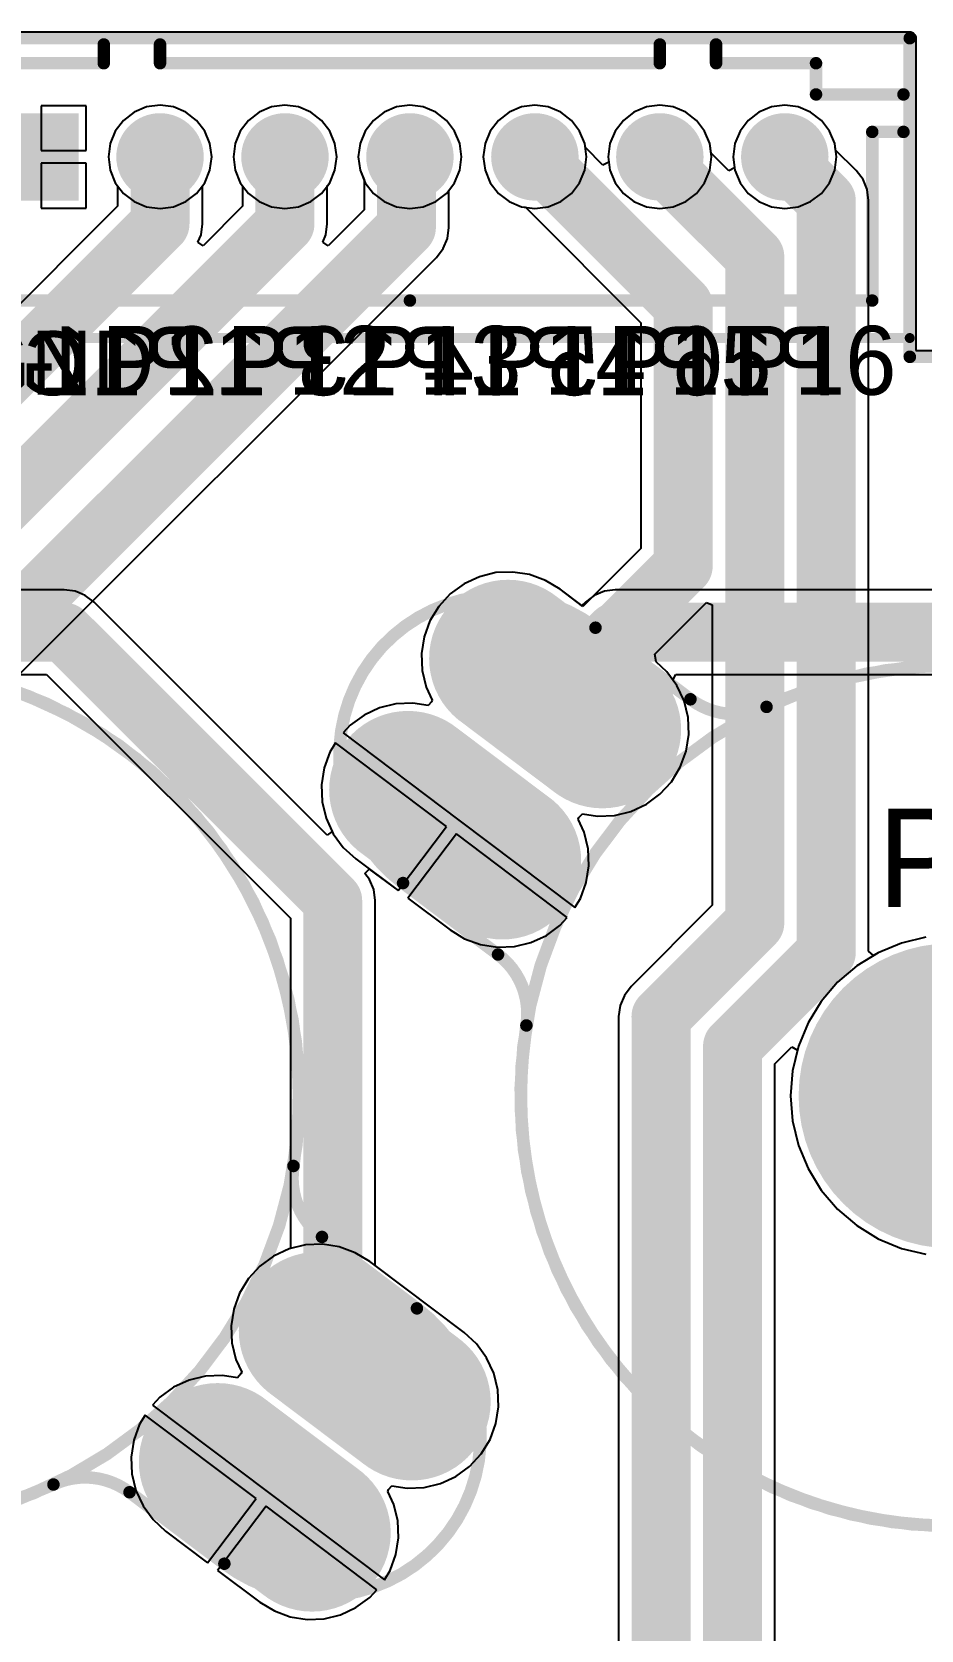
# Model space of a CAD drawing. Header units: millimetres. Extents: x -0.01 to 6.54, y 0.01 to 3.19.
# Drawn here: x 0.719 to 1.431, y 1.911 to 3.19 of the extents above; entities that cross this region are included whole.
import ezdxf

# ---------------------------------------------------------------- set-up
doc = ezdxf.new("R2010")
doc.units = ezdxf.units.MM
doc.header["$MEASUREMENT"] = 0
for name, color, linetype in [('BottomLayer', 5, 'Continuous'), ('BottomOverlay', 54, 'Continuous'), ('BottomSolder', 6, 'Continuous'), ('Mechanical1', 6, 'Continuous'), ('MultiLayer', 9, 'Continuous'), ('PadHoleLayer', 156, 'Continuous'), ('TopLayer', 1, 'Continuous'), ('TopOverlay', 2, 'Continuous'), ('TopSolder', 216, 'Continuous'), ('ViaHoleLayer', 16, 'Continuous')]:
    doc.layers.add(name, color=color, linetype=linetype)

# ---------------------------------------------------------------- blocks, each defined once
blk = doc.blocks.new('HDR_7X1_2_54_1')
at = {"layer": 'BottomLayer', "const_width": 0.031}
for points in [[(-0.2155, 0, 1), (-0.1845, 0, 1)], [(-0.1155, 0, 1), (-0.0845, 0, 1)], [(-0.0155, 0, 1), (0.0155, 0, 1)], [(0.0845, 0, 1), (0.1155, 0, 1)], [(0.1845, 0, 1), (0.2155, 0, 1)], [(0.2845, 0, 1), (0.3155, 0, 1)]]:
    blk.add_lwpolyline(points, format="xyb", close=True, dxfattribs=at)
at = {"layer": 'BottomLayer'}
blk.add_solid([(-0.331, -0.031), (-0.269, -0.031), (-0.331, 0.031), (-0.269, 0.031)], dxfattribs=at)
at = {"layer": 'BottomSolder', "const_width": 0.035}
for points in [[(-0.2175, 0, 1), (-0.1825, 0, 1)], [(-0.1175, 0, 1), (-0.0825, 0, 1)], [(-0.0175, 0, 1), (0.0175, 0, 1)], [(0.0825, 0, 1), (0.1175, 0, 1)], [(0.1825, 0, 1), (0.2175, 0, 1)], [(0.2825, 0, 1), (0.3175, 0, 1)]]:
    blk.add_lwpolyline(points, format="xyb", close=True, dxfattribs=at)
at = {"layer": 'BottomSolder'}
blk.add_solid([(-0.335, -0.035), (-0.265, -0.035), (-0.335, 0.035), (-0.265, 0.035)], dxfattribs=at)
at = {"layer": 'MultiLayer', "const_width": 0.031}
for points in [[(-0.2155, 0, 1), (-0.1845, 0, 1)], [(-0.1155, 0, 1), (-0.0845, 0, 1)], [(-0.0155, 0, 1), (0.0155, 0, 1)], [(0.0845, 0, 1), (0.1155, 0, 1)], [(0.1845, 0, 1), (0.2155, 0, 1)], [(0.2845, 0, 1), (0.3155, 0, 1)]]:
    blk.add_lwpolyline(points, format="xyb", close=True, dxfattribs=at)
at = {"layer": 'MultiLayer'}
blk.add_solid([(-0.331, -0.031), (-0.269, -0.031), (-0.331, 0.031), (-0.269, 0.031)], dxfattribs=at)
at = {"layer": 'PadHoleLayer', "const_width": 0.0175}
for points in [[(-0.30875, 0, 1), (-0.29125, 0, 1)], [(-0.20875, 0, 1), (-0.19125, 0, 1)], [(-0.10875, 0, 1), (-0.09125, 0, 1)], [(-0.00875, 0, 1), (0.00875, 0, 1)], [(0.09125, 0, 1), (0.10875, 0, 1)], [(0.19125, 0, 1), (0.20875, 0, 1)], [(0.29125, 0, 1), (0.30875, 0, 1)]]:
    blk.add_lwpolyline(points, format="xyb", close=True, dxfattribs=at)
at = {"layer": 'TopLayer', "const_width": 0.031}
for points in [[(-0.2155, 0, 1), (-0.1845, 0, 1)], [(-0.1155, 0, 1), (-0.0845, 0, 1)], [(-0.0155, 0, 1), (0.0155, 0, 1)], [(0.0845, 0, 1), (0.1155, 0, 1)], [(0.1845, 0, 1), (0.2155, 0, 1)], [(0.2845, 0, 1), (0.3155, 0, 1)]]:
    blk.add_lwpolyline(points, format="xyb", close=True, dxfattribs=at)
at = {"layer": 'TopLayer'}
blk.add_solid([(-0.331, -0.031), (-0.269, -0.031), (-0.331, 0.031), (-0.269, 0.031)], dxfattribs=at)
at = {"layer": 'TopOverlay', "const_width": 0.008}
for points in [[(-0.4, 0.095), (0.4, 0.095)], [(-0.4, -0.145), (-0.4, 0.095)], [(0.4, -0.145), (0.4, 0.095)], [(-0.4, -0.145), (0.4, -0.145)]]:
    blk.add_lwpolyline(points, dxfattribs=at)
at = {"layer": 'TopOverlay', "const_width": 0.004}
for points in [[(-0.402, 0.095, 1), (-0.398, 0.095, 1)], [(-0.402, 0.095, 1), (-0.398, 0.095, 1)], [(0.398, 0.095, 1), (0.402, 0.095, 1)], [(0.398, 0.095, 1), (0.402, 0.095, 1)], [(-0.402, -0.145, 1), (-0.398, -0.145, 1)], [(-0.402, -0.145, 1), (-0.398, -0.145, 1)], [(0.398, -0.145, 1), (0.402, -0.145, 1)], [(0.398, -0.145, 1), (0.402, -0.145, 1)]]:
    blk.add_lwpolyline(points, format="xyb", close=True, dxfattribs=at)
at = {"layer": 'TopSolder', "const_width": 0.035}
for points in [[(-0.2175, 0, 1), (-0.1825, 0, 1)], [(-0.1175, 0, 1), (-0.0825, 0, 1)], [(-0.0175, 0, 1), (0.0175, 0, 1)], [(0.0825, 0, 1), (0.1175, 0, 1)], [(0.1825, 0, 1), (0.2175, 0, 1)], [(0.2825, 0, 1), (0.3175, 0, 1)]]:
    blk.add_lwpolyline(points, format="xyb", close=True, dxfattribs=at)
at = {"layer": 'TopSolder'}
blk.add_solid([(-0.335, -0.035), (-0.265, -0.035), (-0.335, 0.035), (-0.265, 0.035)], dxfattribs=at)

msp = doc.modelspace()

# ---------------------------------------------------------------- linework, layer by layer
at = {"layer": 'BottomLayer'}
for p, q in [((0.6209, 3.1904), (1.4228, 3.1904)), ((1.4228, 3.1904), (1.4246, 3.1897)), ((1.4246, 3.1897), (1.426, 3.1882)), ((1.426, 3.1882), (1.4268, 3.1864)), ((1.4268, 3.1864), (1.4268, 2.9353)), ((0.7628, 3.1314), (0.7268, 3.1314)), ((0.7268, 3.1314), (0.7268, 3.0954)), ((0.7628, 3.0954), (0.7628, 3.1314)), ((0.8011, 3.1262), (0.7926, 3.1196)), ((0.8111, 3.1304), (0.8011, 3.1262)), ((0.8218, 3.1318), (0.8111, 3.1304)), ((0.8325, 3.1304), (0.8218, 3.1318)), ((0.8425, 3.1262), (0.8325, 3.1304)), ((0.8511, 3.1196), (0.8425, 3.1262)), ((0.9011, 3.1262), (0.8926, 3.1196)), ((0.9111, 3.1304), (0.9011, 3.1262)), ((0.9218, 3.1318), (0.9111, 3.1304)), ((0.9325, 3.1304), (0.9218, 3.1318)), ((0.9425, 3.1262), (0.9325, 3.1304)), ((0.9511, 3.1196), (0.9425, 3.1262)), ((1.0011, 3.1262), (0.9926, 3.1196)), ((1.0111, 3.1304), (1.0011, 3.1262)), ((1.0218, 3.1318), (1.0111, 3.1304)), ((1.0325, 3.1304), (1.0218, 3.1318)), ((1.0425, 3.1262), (1.0325, 3.1304)), ((1.0511, 3.1196), (1.0425, 3.1262)), ((1.1011, 3.1262), (1.0926, 3.1196)), ((1.1111, 3.1304), (1.1011, 3.1262)), ((1.1218, 3.1318), (1.1111, 3.1304)), ((1.1325, 3.1304), (1.1218, 3.1318)), ((1.1425, 3.1262), (1.1325, 3.1304)), ((1.1511, 3.1196), (1.1425, 3.1262)), ((1.2011, 3.1262), (1.1926, 3.1196)), ((1.2111, 3.1304), (1.2011, 3.1262)), ((1.2218, 3.1318), (1.2111, 3.1304)), ((1.2325, 3.1304), (1.2218, 3.1318)), ((1.2425, 3.1262), (1.2325, 3.1304)), ((1.2511, 3.1196), (1.2425, 3.1262)), ((1.3011, 3.1262), (1.2926, 3.1196)), ((1.3111, 3.1304), (1.3011, 3.1262)), ((1.3218, 3.1318), (1.3111, 3.1304)), ((1.3325, 3.1304), (1.3218, 3.1318)), ((1.3425, 3.1262), (1.3325, 3.1304)), ((1.3511, 3.1196), (1.3425, 3.1262)), ((0.786, 3.1111), (0.7819, 3.1011)), ((0.7926, 3.1196), (0.786, 3.1111)), ((0.8576, 3.1111), (0.8511, 3.1196)), ((0.8618, 3.1011), (0.8576, 3.1111)), ((0.886, 3.1111), (0.8819, 3.1011)), ((0.8926, 3.1196), (0.886, 3.1111)), ((0.9576, 3.1111), (0.9511, 3.1196)), ((0.9618, 3.1011), (0.9576, 3.1111)), ((0.986, 3.1111), (0.9819, 3.1011)), ((0.9926, 3.1196), (0.986, 3.1111)), ((1.0576, 3.1111), (1.0511, 3.1196)), ((1.0618, 3.1011), (1.0576, 3.1111)), ((1.086, 3.1111), (1.0819, 3.1011)), ((1.0926, 3.1196), (1.086, 3.1111)), ((1.1576, 3.1111), (1.1511, 3.1196)), ((1.1618, 3.1011), (1.1576, 3.1111)), ((1.186, 3.1111), (1.1819, 3.1011)), ((1.1926, 3.1196), (1.186, 3.1111)), ((1.2576, 3.1111), (1.2511, 3.1196)), ((1.2618, 3.1011), (1.2576, 3.1111)), ((1.286, 3.1111), (1.2819, 3.1011)), ((1.2926, 3.1196), (1.286, 3.1111)), ((1.3576, 3.1111), (1.3511, 3.1196)), ((1.3618, 3.1011), (1.3576, 3.1111)), ((0.7819, 3.1011), (0.7805, 3.0904)), ((0.8632, 3.0904), (0.8618, 3.1011)), ((0.8819, 3.1011), (0.8805, 3.0904)), ((0.9632, 3.0904), (0.9618, 3.1011)), ((0.9819, 3.1011), (0.9805, 3.0904)), ((1.0632, 3.0904), (1.0618, 3.1011)), ((1.0819, 3.1011), (1.0805, 3.0904)), ((1.1632, 3.0904), (1.1618, 3.1011)), ((1.1819, 3.1011), (1.1805, 3.0904)), ((1.2632, 3.0904), (1.2618, 3.1011)), ((1.2819, 3.1011), (1.2805, 3.0904)), ((1.3632, 3.0904), (1.3618, 3.1011)), ((0.7268, 3.0954), (0.7628, 3.0954)), ((0.7628, 3.0854), (0.7268, 3.0854)), ((0.7268, 3.0854), (0.7268, 3.0494)), ((0.7628, 3.0494), (0.7628, 3.0854)), ((0.7805, 3.0904), (0.7819, 3.0797)), ((0.8618, 3.0797), (0.8632, 3.0904)), ((0.8805, 3.0904), (0.8819, 3.0797)), ((0.9618, 3.0797), (0.9632, 3.0904)), ((0.9805, 3.0904), (0.9819, 3.0797)), ((1.0618, 3.0797), (1.0632, 3.0904)), ((1.0805, 3.0904), (1.0819, 3.0797)), ((1.1618, 3.0797), (1.1632, 3.0904)), ((1.1805, 3.0904), (1.1819, 3.0797)), ((1.2618, 3.0797), (1.2632, 3.0904)), ((1.2805, 3.0904), (1.2819, 3.0797)), ((1.3618, 3.0797), (1.3632, 3.0904)), ((0.7819, 3.0797), (0.786, 3.0697)), ((0.8576, 3.0697), (0.8618, 3.0797)), ((0.8819, 3.0797), (0.886, 3.0697)), ((0.9576, 3.0697), (0.9618, 3.0797)), ((0.9819, 3.0797), (0.986, 3.0697)), ((1.0576, 3.0697), (1.0618, 3.0797)), ((1.0819, 3.0797), (1.086, 3.0697)), ((1.1576, 3.0697), (1.1618, 3.0797)), ((1.1819, 3.0797), (1.186, 3.0697)), ((1.2576, 3.0697), (1.2618, 3.0797)), ((1.2819, 3.0797), (1.286, 3.0697)), ((1.3576, 3.0697), (1.3618, 3.0797)), ((0.786, 3.0697), (0.7926, 3.0612)), ((0.7926, 3.0612), (0.8011, 3.0546)), ((0.8425, 3.0546), (0.8511, 3.0612)), ((0.8511, 3.0612), (0.8576, 3.0697)), ((0.886, 3.0697), (0.8926, 3.0612)), ((0.8926, 3.0612), (0.9011, 3.0546)), ((0.9425, 3.0546), (0.9511, 3.0612)), ((0.9511, 3.0612), (0.9576, 3.0697)), ((0.986, 3.0697), (0.9926, 3.0612)), ((0.9926, 3.0612), (1.0011, 3.0546)), ((1.0425, 3.0546), (1.0511, 3.0612)), ((1.0511, 3.0612), (1.0576, 3.0697)), ((1.086, 3.0697), (1.0926, 3.0612)), ((1.0926, 3.0612), (1.1011, 3.0546)), ((1.1425, 3.0546), (1.1511, 3.0612)), ((1.1511, 3.0612), (1.1576, 3.0697)), ((1.186, 3.0697), (1.1926, 3.0612)), ((1.1926, 3.0612), (1.2011, 3.0546)), ((1.2425, 3.0546), (1.2511, 3.0612)), ((1.2511, 3.0612), (1.2576, 3.0697)), ((1.286, 3.0697), (1.2926, 3.0612)), ((1.2926, 3.0612), (1.3011, 3.0546)), ((1.3425, 3.0546), (1.3511, 3.0612)), ((1.3511, 3.0612), (1.3576, 3.0697)), ((0.7268, 3.0494), (0.7628, 3.0494)), ((0.8011, 3.0546), (0.8111, 3.0505)), ((0.8111, 3.0505), (0.8218, 3.0491)), ((0.8218, 3.0491), (0.8325, 3.0505)), ((0.8325, 3.0505), (0.8425, 3.0546)), ((0.9011, 3.0546), (0.9111, 3.0505)), ((0.9111, 3.0505), (0.9218, 3.0491)), ((0.9218, 3.0491), (0.9325, 3.0505)), ((0.9325, 3.0505), (0.9425, 3.0546)), ((1.0011, 3.0546), (1.0111, 3.0505)), ((1.0111, 3.0505), (1.0218, 3.0491)), ((1.0218, 3.0491), (1.0325, 3.0505)), ((1.0325, 3.0505), (1.0425, 3.0546)), ((1.1011, 3.0546), (1.1111, 3.0505)), ((1.1111, 3.0505), (1.1218, 3.0491)), ((1.1218, 3.0491), (1.1325, 3.0505)), ((1.1325, 3.0505), (1.1425, 3.0546)), ((1.2011, 3.0546), (1.2111, 3.0505)), ((1.2111, 3.0505), (1.2218, 3.0491)), ((1.2218, 3.0491), (1.2325, 3.0505)), ((1.2325, 3.0505), (1.2425, 3.0546)), ((1.3011, 3.0546), (1.3111, 3.0505)), ((1.3111, 3.0505), (1.3218, 3.0491)), ((1.3218, 3.0491), (1.3325, 3.0505)), ((1.3325, 3.0505), (1.3425, 3.0546)), ((1.4268, 2.9353), (2.8609, 2.9353)), ((1.0774, 2.7543), (1.0651, 2.7486)), ((1.0906, 2.7576), (1.0774, 2.7543)), ((1.1042, 2.7581), (1.0906, 2.7576)), ((1.1176, 2.756), (1.1042, 2.7581)), ((1.1304, 2.7513), (1.1176, 2.756)), ((1.142, 2.7443), (1.1304, 2.7513)), ((0.745, 2.7439), (0.32, 2.7439)), ((0.7538, 2.7428), (0.745, 2.7439)), ((0.7572, 2.7414), (0.7538, 2.7428)), ((0.762, 2.7394), (0.7572, 2.7414)), ((0.769, 2.734), (0.762, 2.7394)), ((1.0541, 2.7406), (1.0449, 2.7306)), ((1.0651, 2.7486), (1.0541, 2.7406)), ((1.1594, 2.7312), (1.142, 2.7443)), ((1.1692, 2.7394), (1.1622, 2.734)), ((1.1774, 2.7428), (1.1692, 2.7394)), ((1.1861, 2.7439), (1.1774, 2.7428)), ((1.6111, 2.7439), (1.1861, 2.7439)), ((0.9555, 2.5474), (0.769, 2.734)), ((1.0449, 2.7306), (1.0378, 2.719)), ((1.1622, 2.734), (1.1594, 2.7312)), ((1.0378, 2.719), (1.0331, 2.7062)), ((1.0331, 2.7062), (1.031, 2.6928)), ((1.031, 2.6928), (1.0316, 2.6792)), ((0.3684, 2.6761), (0.731, 2.6761)), ((0.731, 2.6761), (0.9261, 2.481)), ((1.0316, 2.6792), (1.0348, 2.666)), ((1.2323, 2.6716), (1.2345, 2.6761)), ((1.2345, 2.6761), (1.5971, 2.6761)), ((1.0348, 2.666), (1.0395, 2.6556)), ((1.2355, 2.6672), (1.2323, 2.6716)), ((1.2412, 2.6549), (1.2355, 2.6672)), ((0.9974, 2.6493), (0.9851, 2.6436)), ((1.0106, 2.6526), (0.9974, 2.6493)), ((1.0242, 2.6531), (1.0106, 2.6526)), ((1.0363, 2.6512), (1.0242, 2.6531)), ((1.039, 2.6542), (1.0363, 2.6512)), ((1.0395, 2.6556), (1.039, 2.6542)), ((1.2444, 2.6416), (1.2412, 2.6549)), ((0.9741, 2.6356), (0.9683, 2.6293)), ((0.9851, 2.6436), (0.9741, 2.6356)), ((1.245, 2.628), (1.2444, 2.6416)), ((0.9683, 2.6293), (1.061, 2.5594)), ((1.2429, 2.6146), (1.245, 2.628)), ((0.9578, 2.614), (0.9531, 2.6012)), ((0.9622, 2.6213), (0.9578, 2.614)), ((1.051, 2.5544), (0.9622, 2.6213)), ((1.2382, 2.6018), (1.2429, 2.6146)), ((0.9531, 2.6012), (0.951, 2.5878)), ((1.2312, 2.5902), (1.2382, 2.6018)), ((0.951, 2.5878), (0.9516, 2.5742)), ((1.2219, 2.5802), (1.2312, 2.5902)), ((0.9516, 2.5742), (0.9548, 2.561)), ((1.1986, 2.5665), (1.211, 2.5722)), ((1.211, 2.5722), (1.2219, 2.5802)), ((0.9548, 2.561), (0.9597, 2.5503)), ((1.061, 2.5594), (1.1538, 2.4895)), ((1.1565, 2.5602), (1.1571, 2.5616)), ((1.1612, 2.5499), (1.1565, 2.5602)), ((1.1571, 2.5616), (1.1598, 2.5646)), ((1.1598, 2.5646), (1.1718, 2.5627)), ((1.1718, 2.5627), (1.1854, 2.5633)), ((1.1854, 2.5633), (1.1986, 2.5665)), ((0.9597, 2.5503), (0.9555, 2.5474)), ((1.0123, 2.503), (1.051, 2.5544)), ((1.059, 2.5484), (1.0202, 2.497)), ((1.1477, 2.4815), (1.059, 2.5484)), ((1.1644, 2.5366), (1.1612, 2.5499)), ((1.165, 2.523), (1.1644, 2.5366)), ((0.9857, 2.5168), (0.9892, 2.5203)), ((0.9892, 2.5203), (1.0123, 2.503)), ((1.1629, 2.5096), (1.165, 2.523)), ((0.9894, 2.512), (0.9857, 2.5168)), ((0.9928, 2.5038), (0.9894, 2.512)), ((1.1582, 2.4968), (1.1629, 2.5096)), ((0.9939, 2.495), (0.9928, 2.5038)), ((0.9939, 2.203), (0.9939, 2.495)), ((1.0202, 2.497), (1.054, 2.4716)), ((1.1538, 2.4895), (1.1582, 2.4968)), ((0.9261, 2.481), (0.9261, 2.2165)), ((1.054, 2.4716), (1.0656, 2.4645)), ((1.131, 2.4672), (1.1419, 2.4752)), ((1.1419, 2.4752), (1.1477, 2.4815)), ((1.0656, 2.4645), (1.0784, 2.4598)), ((1.0784, 2.4598), (1.0918, 2.4577)), ((1.0918, 2.4577), (1.1054, 2.4583)), ((1.1054, 2.4583), (1.1186, 2.4615)), ((1.1186, 2.4615), (1.131, 2.4672)), ((1.4152, 2.4611), (1.3966, 2.4533)), ((1.4348, 2.4658), (1.4152, 2.4611)), ((1.3966, 2.4533), (1.3794, 2.4428)), ((1.3794, 2.4428), (1.364, 2.4297)), ((1.364, 2.4297), (1.3509, 2.4144)), ((1.3509, 2.4144), (1.3404, 2.3972)), ((1.3404, 2.3972), (1.3327, 2.3786)), ((1.3327, 2.3786), (1.328, 2.3589)), ((1.328, 2.3589), (1.3264, 2.3388)), ((1.3264, 2.3388), (1.328, 2.3187)), ((1.328, 2.3187), (1.3327, 2.2991)), ((1.3327, 2.2991), (1.3404, 2.2805)), ((1.3404, 2.2805), (1.3509, 2.2633)), ((1.3509, 2.2633), (1.364, 2.248)), ((1.364, 2.248), (1.3794, 2.2349)), ((1.3794, 2.2349), (1.3966, 2.2243)), ((0.9251, 2.2162), (0.9127, 2.2105)), ((0.9261, 2.2165), (0.9251, 2.2162)), ((1.3966, 2.2243), (1.4152, 2.2166)), ((1.4152, 2.2166), (1.4348, 2.2119)), ((0.9017, 2.2025), (0.8925, 2.1925)), ((0.9127, 2.2105), (0.9017, 2.2025)), ((1.0652, 2.1493), (0.9939, 2.203)), ((0.8925, 2.1925), (0.8854, 2.1809)), ((0.8854, 2.1809), (0.8808, 2.1681)), ((0.8808, 2.1681), (0.8787, 2.1546)), ((0.8787, 2.1546), (0.8792, 2.1411)), ((1.0752, 2.1401), (1.0652, 2.1493)), ((0.8792, 2.1411), (0.8824, 2.1278)), ((1.0832, 2.1291), (1.0752, 2.1401)), ((0.8824, 2.1278), (0.8872, 2.1175)), ((1.0889, 2.1167), (1.0832, 2.1291)), ((0.8451, 2.1112), (0.8327, 2.1055)), ((0.8583, 2.1144), (0.8451, 2.1112)), ((0.8719, 2.115), (0.8583, 2.1144)), ((0.8839, 2.1131), (0.8719, 2.115)), ((0.8866, 2.1161), (0.8839, 2.1131)), ((0.8872, 2.1175), (0.8866, 2.1161)), ((1.0921, 2.1035), (1.0889, 2.1167)), ((0.8327, 2.1055), (0.8217, 2.0975)), ((1.0927, 2.0899), (1.0921, 2.1035)), ((0.8217, 2.0975), (0.8159, 2.0912)), ((0.8159, 2.0912), (0.9087, 2.0213)), ((1.0906, 2.0765), (1.0927, 2.0899)), ((0.8054, 2.0759), (0.8008, 2.0631)), ((0.8099, 2.0832), (0.8054, 2.0759)), ((0.8987, 2.0163), (0.8099, 2.0832)), ((1.0859, 2.0637), (1.0906, 2.0765)), ((0.8008, 2.0631), (0.7987, 2.0496)), ((1.0788, 2.0521), (1.0859, 2.0637)), ((0.7987, 2.0496), (0.7992, 2.0361)), ((1.0696, 2.0421), (1.0788, 2.0521)), ((0.7992, 2.0361), (0.8024, 2.0228)), ((1.0586, 2.0341), (1.0696, 2.0421)), ((0.8024, 2.0228), (0.8082, 2.0105)), ((1.0041, 2.022), (1.0047, 2.0235)), ((1.0089, 2.0117), (1.0041, 2.022)), ((1.0047, 2.0235), (1.0074, 2.0265)), ((1.0074, 2.0265), (1.0195, 2.0246)), ((1.0195, 2.0246), (1.0331, 2.0251)), ((1.0331, 2.0251), (1.0463, 2.0283)), ((1.0463, 2.0283), (1.0586, 2.0341)), ((0.8082, 2.0105), (0.8162, 1.9995)), ((0.8599, 1.9649), (0.8987, 2.0163)), ((0.9067, 2.0103), (0.8679, 1.9589)), ((0.9954, 1.9434), (0.9067, 2.0103)), ((0.9087, 2.0213), (1.0014, 1.9514)), ((1.0121, 1.9985), (1.0089, 2.0117)), ((0.8162, 1.9995), (0.8262, 1.9903)), ((1.0127, 1.9849), (1.0121, 1.9985)), ((0.8262, 1.9903), (0.8599, 1.9649)), ((1.0106, 1.9715), (1.0127, 1.9849)), ((1.0059, 1.9587), (1.0106, 1.9715)), ((0.8679, 1.9589), (0.9016, 1.9334)), ((1.0014, 1.9514), (1.0059, 1.9587)), ((0.9016, 1.9334), (0.9133, 1.9264)), ((0.9786, 1.9291), (0.9896, 1.9371)), ((0.9896, 1.9371), (0.9954, 1.9434)), ((0.9133, 1.9264), (0.926, 1.9217)), ((0.926, 1.9217), (0.9395, 1.9196)), ((0.9395, 1.9196), (0.9531, 1.9201)), ((0.9531, 1.9201), (0.9663, 1.9233)), ((0.9663, 1.9233), (0.9786, 1.9291))]:
    msp.add_line(p, q, dxfattribs=at)
for points, const_width in [([(1.1003, 2.6888), (1.1757, 2.632)], 0.1181), ([(0.32, 2.71), (0.745, 2.71)], 0.0472), ([(0.745, 2.71), (0.96, 2.495)], 0.0472), ([(1.138, 2.6619), (1.1861, 2.71)], 0.0472), ([(1.1861, 2.71), (1.6111, 2.71)], 0.0472), ([(1.138, 2.6604), (1.138, 2.6619)], 0.0472), ([(1.0203, 2.5838), (1.0957, 2.527)], 0.1181), ([(0.96, 2.148), (0.96, 2.495)], 0.0472), ([(1.0234, 2.0939), (0.9479, 2.1507)], 0.1181), ([(0.96, 2.148), (0.9857, 2.1223)], 0.0472), ([(0.9434, 1.9889), (0.8679, 2.0457)], 0.1181)]:
    msp.add_lwpolyline(points, dxfattribs=dict(at, const_width=const_width))
for points, const_width in [([(1.0707, 2.6888, 1), (1.1298, 2.6888, 1)], 0.0591), ([(0.7332, 2.71, 1), (0.7568, 2.71, 1)], 0.0236), ([(0.7332, 2.71, 1), (0.7568, 2.71, 1)], 0.0236), ([(1.1743, 2.71, 1), (1.198, 2.71, 1)], 0.0236), ([(1.1743, 2.71, 1), (1.198, 2.71, 1)], 0.0236), ([(1.1462, 2.632, 1), (1.2053, 2.632, 1)], 0.0591), ([(1.1262, 2.6619, 1), (1.1498, 2.6619, 1)], 0.0236), ([(1.1262, 2.6619, 1), (1.1498, 2.6619, 1)], 0.0236), ([(1.1262, 2.6604, 1), (1.1498, 2.6604, 1)], 0.0236), ([(0.9907, 2.5838, 1), (1.0498, 2.5838, 1)], 0.0591), ([(1.0662, 2.527, 1), (1.1253, 2.527, 1)], 0.0591), ([(0.9482, 2.495, 1), (0.9718, 2.495, 1)], 0.0236), ([(0.9482, 2.495, 1), (0.9718, 2.495, 1)], 0.0236), ([(1.3959, 2.3388, 1), (1.514, 2.3388, 1)], 0.1181), ([(0.9184, 2.1507, 1), (0.9775, 2.1507, 1)], 0.0591), ([(0.9482, 2.148, 1), (0.9718, 2.148, 1)], 0.0236), ([(0.9482, 2.148, 1), (0.9718, 2.148, 1)], 0.0236), ([(0.9939, 2.0939, 1), (1.0529, 2.0939, 1)], 0.0591), ([(0.9739, 2.1223, 1), (0.9975, 2.1223, 1)], 0.0236), ([(0.8384, 2.0457, 1), (0.8975, 2.0457, 1)], 0.0591), ([(0.9139, 1.9889, 1), (0.9729, 1.9889, 1)], 0.0591)]:
    msp.add_lwpolyline(points, format="xyb", close=True, dxfattribs=dict(at, const_width=const_width))
at = {"layer": 'BottomSolder', "const_width": 0.1261}
for points in [[(1.1003, 2.6888), (1.1757, 2.632)], [(1.0203, 2.5838), (1.0957, 2.527)], [(1.0234, 2.0939), (0.9479, 2.1507)], [(0.9434, 1.9889), (0.8679, 2.0457)]]:
    msp.add_lwpolyline(points, dxfattribs=at)
at = {"layer": 'BottomSolder'}
for points, const_width in [([(1.0687, 2.6888, 1), (1.1318, 2.6888, 1)], 0.0631), ([(1.1442, 2.632, 1), (1.2073, 2.632, 1)], 0.0631), ([(0.9887, 2.5838, 1), (1.0518, 2.5838, 1)], 0.0631), ([(1.0642, 2.527, 1), (1.1273, 2.527, 1)], 0.0631), ([(1.3939, 2.3388, 1), (1.516, 2.3388, 1)], 0.1221), ([(0.9164, 2.1507, 1), (0.9795, 2.1507, 1)], 0.0631), ([(0.9919, 2.0939, 1), (1.0549, 2.0939, 1)], 0.0631), ([(0.8364, 2.0457, 1), (0.8995, 2.0457, 1)], 0.0631), ([(0.9119, 1.9889, 1), (0.9749, 1.9889, 1)], 0.0631)]:
    msp.add_lwpolyline(points, format="xyb", close=True, dxfattribs=dict(at, const_width=const_width))
at = {"layer": 'Mechanical1', "const_width": 0.01}
for points in [[(0.6219, 3.1854), (1.4218, 3.1854)], [(1.4218, 2.9304), (1.4218, 3.1854)], [(1.4219, 2.9303), (2.8659, 2.9303)]]:
    msp.add_lwpolyline(points, dxfattribs=at)
at = {"layer": 'Mechanical1', "const_width": 0.005}
for points in [[(1.4193, 3.1854, 1), (1.4243, 3.1854, 1)], [(1.4193, 3.1854, 1), (1.4243, 3.1854, 1)], [(1.4193, 2.9304, 1), (1.4243, 2.9304, 1)], [(1.4194, 2.9303, 1), (1.4244, 2.9303, 1)]]:
    msp.add_lwpolyline(points, format="xyb", close=True, dxfattribs=at)
at = {"layer": 'MultiLayer', "const_width": 0.1181}
for points in [[(1.1003, 2.6888), (1.1757, 2.632)], [(1.0203, 2.5838), (1.0957, 2.527)], [(1.0234, 2.0939), (0.9479, 2.1507)], [(0.9434, 1.9889), (0.8679, 2.0457)]]:
    msp.add_lwpolyline(points, dxfattribs=at)
at = {"layer": 'MultiLayer'}
for points, const_width in [([(1.0707, 2.6888, 1), (1.1298, 2.6888, 1)], 0.0591), ([(1.1462, 2.632, 1), (1.2053, 2.632, 1)], 0.0591), ([(0.9907, 2.5838, 1), (1.0498, 2.5838, 1)], 0.0591), ([(1.0662, 2.527, 1), (1.1253, 2.527, 1)], 0.0591), ([(1.3959, 2.3388, 1), (1.514, 2.3388, 1)], 0.1181), ([(0.9184, 2.1507, 1), (0.9775, 2.1507, 1)], 0.0591), ([(0.9939, 2.0939, 1), (1.0529, 2.0939, 1)], 0.0591), ([(0.8384, 2.0457, 1), (0.8975, 2.0457, 1)], 0.0591), ([(0.9139, 1.9889, 1), (0.9729, 1.9889, 1)], 0.0591)]:
    msp.add_lwpolyline(points, format="xyb", close=True, dxfattribs=dict(at, const_width=const_width))
at = {"layer": 'PadHoleLayer', "const_width": 0.0197}
for points in [[(1.1282, 2.6604, 1), (1.1478, 2.6604, 1)], [(1.0482, 2.5554, 1), (1.0678, 2.5554, 1)], [(0.9758, 2.1223, 1), (0.9955, 2.1223, 1)], [(0.8958, 2.0173, 1), (0.9155, 2.0173, 1)]]:
    msp.add_lwpolyline(points, format="xyb", close=True, dxfattribs=at)
at = {"layer": 'TopLayer'}
for p, q in [((0.6209, 3.1904), (1.4228, 3.1904)), ((1.4228, 3.1904), (1.4246, 3.1897)), ((1.4246, 3.1897), (1.426, 3.1882)), ((1.426, 3.1882), (1.4268, 3.1864)), ((1.4268, 3.1864), (1.4268, 2.9353)), ((0.7628, 3.1314), (0.7268, 3.1314)), ((0.7268, 3.1314), (0.7268, 3.0954)), ((0.7628, 3.0954), (0.7628, 3.1314)), ((0.8011, 3.1262), (0.7926, 3.1196)), ((0.8111, 3.1304), (0.8011, 3.1262)), ((0.8218, 3.1318), (0.8111, 3.1304)), ((0.8325, 3.1304), (0.8218, 3.1318)), ((0.8425, 3.1262), (0.8325, 3.1304)), ((0.8511, 3.1196), (0.8425, 3.1262)), ((0.9011, 3.1262), (0.8926, 3.1196)), ((0.9111, 3.1304), (0.9011, 3.1262)), ((0.9218, 3.1318), (0.9111, 3.1304)), ((0.9325, 3.1304), (0.9218, 3.1318)), ((0.9425, 3.1262), (0.9325, 3.1304)), ((0.9511, 3.1196), (0.9425, 3.1262)), ((1.0011, 3.1262), (0.9926, 3.1196)), ((1.0111, 3.1304), (1.0011, 3.1262)), ((1.0218, 3.1318), (1.0111, 3.1304)), ((1.0325, 3.1304), (1.0218, 3.1318)), ((1.0425, 3.1262), (1.0325, 3.1304)), ((1.0511, 3.1196), (1.0425, 3.1262)), ((1.1011, 3.1262), (1.0926, 3.1196)), ((1.1111, 3.1304), (1.1011, 3.1262)), ((1.1218, 3.1318), (1.1111, 3.1304)), ((1.1325, 3.1304), (1.1218, 3.1318)), ((1.1425, 3.1262), (1.1325, 3.1304)), ((1.1511, 3.1196), (1.1425, 3.1262)), ((1.2011, 3.1262), (1.1926, 3.1196)), ((1.2111, 3.1304), (1.2011, 3.1262)), ((1.2218, 3.1318), (1.2111, 3.1304)), ((1.2325, 3.1304), (1.2218, 3.1318)), ((1.2425, 3.1262), (1.2325, 3.1304)), ((1.2511, 3.1196), (1.2425, 3.1262)), ((1.3011, 3.1262), (1.2926, 3.1196)), ((1.3111, 3.1304), (1.3011, 3.1262)), ((1.3218, 3.1318), (1.3111, 3.1304)), ((1.3325, 3.1304), (1.3218, 3.1318)), ((1.3425, 3.1262), (1.3325, 3.1304)), ((1.3511, 3.1196), (1.3425, 3.1262)), ((0.786, 3.1111), (0.7819, 3.1011)), ((0.7926, 3.1196), (0.786, 3.1111)), ((0.8576, 3.1111), (0.8511, 3.1196)), ((0.8618, 3.1011), (0.8576, 3.1111)), ((0.886, 3.1111), (0.8819, 3.1011)), ((0.8926, 3.1196), (0.886, 3.1111)), ((0.9576, 3.1111), (0.9511, 3.1196)), ((0.9618, 3.1011), (0.9576, 3.1111)), ((0.986, 3.1111), (0.9819, 3.1011)), ((0.9926, 3.1196), (0.986, 3.1111)), ((1.0576, 3.1111), (1.0511, 3.1196)), ((1.0618, 3.1011), (1.0576, 3.1111)), ((1.086, 3.1111), (1.0819, 3.1011)), ((1.0926, 3.1196), (1.086, 3.1111)), ((1.1576, 3.1111), (1.1511, 3.1196)), ((1.1618, 3.1011), (1.1576, 3.1111)), ((1.186, 3.1111), (1.1819, 3.1011)), ((1.1926, 3.1196), (1.186, 3.1111)), ((1.2576, 3.1111), (1.2511, 3.1196)), ((1.2618, 3.1011), (1.2576, 3.1111)), ((1.286, 3.1111), (1.2819, 3.1011)), ((1.2926, 3.1196), (1.286, 3.1111)), ((1.3576, 3.1111), (1.3511, 3.1196)), ((1.3618, 3.1011), (1.3576, 3.1111)), ((0.7819, 3.1011), (0.7805, 3.0904)), ((0.8632, 3.0904), (0.8618, 3.1011)), ((0.8819, 3.1011), (0.8805, 3.0904)), ((0.9632, 3.0904), (0.9618, 3.1011)), ((0.9819, 3.1011), (0.9805, 3.0904)), ((1.0632, 3.0904), (1.0618, 3.1011)), ((1.0819, 3.1011), (1.0805, 3.0904)), ((1.1622, 3.098), (1.1618, 3.1011)), ((1.1763, 3.0839), (1.1622, 3.098)), ((1.1819, 3.1011), (1.1805, 3.0904)), ((1.2628, 3.0934), (1.2618, 3.1011)), ((1.2819, 3.1011), (1.2805, 3.0904)), ((1.3625, 3.0959), (1.3618, 3.1011)), ((0.7268, 3.0954), (0.7628, 3.0954)), ((0.7628, 3.0854), (0.7268, 3.0854)), ((0.7268, 3.0854), (0.7268, 3.0494)), ((0.7628, 3.0494), (0.7628, 3.0854)), ((0.7805, 3.0904), (0.7819, 3.0797)), ((0.8618, 3.0797), (0.8632, 3.0904)), ((0.8805, 3.0904), (0.8819, 3.0797)), ((0.9618, 3.0797), (0.9632, 3.0904)), ((0.9805, 3.0904), (0.9819, 3.0797)), ((1.0618, 3.0797), (1.0632, 3.0904)), ((1.0805, 3.0904), (1.0819, 3.0797)), ((1.181, 3.0862), (1.1763, 3.0839)), ((1.1805, 3.0904), (1.181, 3.0862)), ((1.2769, 3.0793), (1.2628, 3.0934)), ((1.2805, 3.0904), (1.2816, 3.0816)), ((1.379, 3.0794), (1.3625, 3.0959)), ((0.7819, 3.0797), (0.786, 3.0697)), ((0.8576, 3.0697), (0.8618, 3.0797)), ((0.8819, 3.0797), (0.886, 3.0697)), ((0.9576, 3.0697), (0.9618, 3.0797)), ((0.9819, 3.0797), (0.9851, 3.072)), ((0.9851, 3.072), (0.9851, 3.048)), ((1.0576, 3.0697), (1.0618, 3.0797)), ((1.0819, 3.0797), (1.086, 3.0697)), ((1.2816, 3.0816), (1.2769, 3.0793)), ((1.3844, 3.0724), (1.379, 3.0794)), ((1.3878, 3.0642), (1.3844, 3.0724)), ((0.786, 3.0697), (0.7879, 3.0673)), ((0.7879, 3.0673), (0.7879, 3.0509)), ((0.8557, 3.0673), (0.8576, 3.0697)), ((0.8557, 3.0368), (0.8557, 3.0673)), ((0.886, 3.0697), (0.8879, 3.0673)), ((0.8879, 3.0673), (0.8879, 3.0509)), ((0.9557, 3.0673), (0.9576, 3.0697)), ((0.9557, 3.0368), (0.9557, 3.0673)), ((1.0529, 3.0636), (1.0576, 3.0697)), ((1.0529, 3.034), (1.0529, 3.0636)), ((1.086, 3.0697), (1.0926, 3.0612)), ((1.0926, 3.0612), (1.1011, 3.0546)), ((1.3889, 3.0554), (1.3878, 3.0642)), ((0.7879, 3.0509), (0.481, 2.7439)), ((0.7268, 3.0494), (0.7628, 3.0494)), ((0.8879, 3.0509), (0.8564, 3.0193)), ((0.9851, 3.048), (0.9564, 3.0193)), ((1.1011, 3.0546), (1.1111, 3.0505)), ((1.1111, 3.0505), (1.1142, 3.0501)), ((1.1142, 3.0501), (1.2066, 2.9577)), ((1.3889, 2.4545), (1.3889, 3.0554)), ((1.3889, 3.0554), (1.3889, 3.0554)), ((0.8546, 3.028), (0.8557, 3.0368)), ((0.9546, 3.028), (0.9557, 3.0368)), ((1.0518, 3.0252), (1.0529, 3.034)), ((0.8521, 3.0222), (0.8546, 3.028)), ((0.8564, 3.0193), (0.8521, 3.0222)), ((0.9521, 3.0222), (0.9546, 3.028)), ((0.9564, 3.0193), (0.9521, 3.0222)), ((1.0484, 3.017), (1.0518, 3.0252)), ((0.4589, 2.426), (1.043, 3.01)), ((1.043, 3.01), (1.0484, 3.017)), ((1.043, 3.01), (1.043, 3.01)), ((1.2066, 2.9577), (1.2066, 2.777)), ((1.4268, 2.9353), (2.8609, 2.9353)), ((1.2066, 2.777), (1.1602, 2.7306)), ((1.0774, 2.7543), (1.0651, 2.7486)), ((1.0906, 2.7576), (1.0774, 2.7543)), ((1.1042, 2.7581), (1.0906, 2.7576)), ((1.1176, 2.756), (1.1042, 2.7581)), ((1.1304, 2.7513), (1.1176, 2.756)), ((1.142, 2.7443), (1.1304, 2.7513)), ((1.0541, 2.7406), (1.0449, 2.7306)), ((1.0651, 2.7486), (1.0541, 2.7406)), ((1.1602, 2.7306), (1.142, 2.7443)), ((1.0449, 2.7306), (1.0378, 2.719)), ((1.2178, 2.6922), (1.2592, 2.7337)), ((1.2592, 2.7337), (1.2638, 2.7318)), ((1.2638, 2.7318), (1.2638, 2.4913)), ((1.0378, 2.719), (1.0331, 2.7062)), ((1.0331, 2.7062), (1.031, 2.6928)), ((1.031, 2.6928), (1.0316, 2.6792)), ((1.2188, 2.6862), (1.2178, 2.6922)), ((1.0316, 2.6792), (1.0348, 2.666)), ((1.2275, 2.6782), (1.2188, 2.6862)), ((1.2355, 2.6672), (1.2275, 2.6782)), ((1.0348, 2.666), (1.0395, 2.6556)), ((1.2412, 2.6549), (1.2355, 2.6672)), ((0.9974, 2.6493), (0.9851, 2.6436)), ((1.0106, 2.6526), (0.9974, 2.6493)), ((1.0242, 2.6531), (1.0106, 2.6526)), ((1.0363, 2.6512), (1.0242, 2.6531)), ((1.039, 2.6542), (1.0363, 2.6512)), ((1.0395, 2.6556), (1.039, 2.6542)), ((1.2444, 2.6416), (1.2412, 2.6549)), ((0.9741, 2.6356), (0.9683, 2.6293)), ((0.9851, 2.6436), (0.9741, 2.6356)), ((1.245, 2.628), (1.2444, 2.6416)), ((0.9683, 2.6293), (1.061, 2.5594)), ((1.2429, 2.6146), (1.245, 2.628)), ((0.9578, 2.614), (0.9531, 2.6012)), ((0.9622, 2.6213), (0.9578, 2.614)), ((1.051, 2.5544), (0.9622, 2.6213)), ((1.2382, 2.6018), (1.2429, 2.6146)), ((0.9531, 2.6012), (0.951, 2.5878)), ((1.2312, 2.5902), (1.2382, 2.6018)), ((0.951, 2.5878), (0.9516, 2.5742)), ((1.2219, 2.5802), (1.2312, 2.5902)), ((0.9516, 2.5742), (0.9548, 2.561)), ((1.1986, 2.5665), (1.211, 2.5722)), ((1.211, 2.5722), (1.2219, 2.5802)), ((0.9548, 2.561), (0.9605, 2.5486)), ((1.061, 2.5594), (1.1538, 2.4895)), ((1.1565, 2.5602), (1.1571, 2.5616)), ((1.1612, 2.5499), (1.1565, 2.5602)), ((1.1571, 2.5616), (1.1598, 2.5646)), ((1.1598, 2.5646), (1.1718, 2.5627)), ((1.1718, 2.5627), (1.1854, 2.5633)), ((1.1854, 2.5633), (1.1986, 2.5665)), ((0.9605, 2.5486), (0.9685, 2.5376)), ((1.0123, 2.503), (1.051, 2.5544)), ((1.059, 2.5484), (1.0202, 2.497)), ((1.1477, 2.4815), (1.059, 2.5484)), ((1.1644, 2.5366), (1.1612, 2.5499)), ((0.9685, 2.5376), (0.9785, 2.5284)), ((1.165, 2.523), (1.1644, 2.5366)), ((0.9785, 2.5284), (1.0123, 2.503)), ((1.1629, 2.5096), (1.165, 2.523)), ((1.1582, 2.4968), (1.1629, 2.5096)), ((1.0202, 2.497), (1.054, 2.4716)), ((1.1538, 2.4895), (1.1582, 2.4968)), ((1.2638, 2.4913), (1.1988, 2.4262)), ((1.054, 2.4716), (1.0656, 2.4645)), ((1.131, 2.4672), (1.1419, 2.4752)), ((1.1419, 2.4752), (1.1477, 2.4815)), ((1.0656, 2.4645), (1.0784, 2.4598)), ((1.0784, 2.4598), (1.0918, 2.4577)), ((1.0918, 2.4577), (1.1054, 2.4583)), ((1.1054, 2.4583), (1.1186, 2.4615)), ((1.1186, 2.4615), (1.131, 2.4672)), ((1.4152, 2.4611), (1.3966, 2.4533)), ((1.4348, 2.4658), (1.4152, 2.4611)), ((1.3929, 2.4511), (1.3889, 2.4545)), ((1.3966, 2.4533), (1.3929, 2.4511)), ((1.1934, 2.4192), (1.19, 2.411)), ((1.1988, 2.4262), (1.1934, 2.4192)), ((1.19, 2.411), (1.1888, 2.4022)), ((1.1888, 2.4022), (1.1888, 1.8931)), ((1.3139, 2.3645), (1.3274, 2.378)), ((1.3274, 2.378), (1.3319, 2.3754)), ((1.3319, 2.3754), (1.328, 2.3589)), ((1.3139, 1.0585), (1.3139, 2.3645)), ((1.328, 2.3589), (1.3264, 2.3388)), ((1.3264, 2.3388), (1.328, 2.3187)), ((1.328, 2.3187), (1.3327, 2.2991)), ((1.3327, 2.2991), (1.3404, 2.2805)), ((1.3404, 2.2805), (1.3509, 2.2633)), ((1.3509, 2.2633), (1.364, 2.248)), ((1.364, 2.248), (1.3794, 2.2349)), ((1.3794, 2.2349), (1.3966, 2.2243)), ((0.9251, 2.2162), (0.9127, 2.2105)), ((0.9383, 2.2194), (0.9251, 2.2162)), ((0.9519, 2.22), (0.9383, 2.2194)), ((0.9653, 2.2179), (0.9519, 2.22)), ((0.9781, 2.2132), (0.9653, 2.2179)), ((1.3966, 2.2243), (1.4152, 2.2166)), ((1.4152, 2.2166), (1.4348, 2.2119)), ((0.9017, 2.2025), (0.8925, 2.1925)), ((0.9127, 2.2105), (0.9017, 2.2025)), ((0.9897, 2.2061), (0.9781, 2.2132)), ((1.0652, 2.1493), (0.9897, 2.2061)), ((0.8925, 2.1925), (0.8854, 2.1809)), ((0.8854, 2.1809), (0.8808, 2.1681)), ((0.8808, 2.1681), (0.8787, 2.1546)), ((0.8787, 2.1546), (0.8792, 2.1411)), ((1.0752, 2.1401), (1.0652, 2.1493)), ((0.8792, 2.1411), (0.8824, 2.1278)), ((1.0832, 2.1291), (1.0752, 2.1401)), ((0.8824, 2.1278), (0.8872, 2.1175)), ((1.0889, 2.1167), (1.0832, 2.1291)), ((0.8451, 2.1112), (0.8327, 2.1055)), ((0.8583, 2.1144), (0.8451, 2.1112)), ((0.8719, 2.115), (0.8583, 2.1144)), ((0.8839, 2.1131), (0.8719, 2.115)), ((0.8866, 2.1161), (0.8839, 2.1131)), ((0.8872, 2.1175), (0.8866, 2.1161)), ((1.0921, 2.1035), (1.0889, 2.1167)), ((0.8327, 2.1055), (0.8217, 2.0975)), ((1.0927, 2.0899), (1.0921, 2.1035)), ((0.8217, 2.0975), (0.8159, 2.0912)), ((0.8159, 2.0912), (0.9087, 2.0213)), ((1.0906, 2.0765), (1.0927, 2.0899)), ((0.8054, 2.0759), (0.8008, 2.0631)), ((0.8099, 2.0832), (0.8054, 2.0759)), ((0.8987, 2.0163), (0.8099, 2.0832)), ((1.0859, 2.0637), (1.0906, 2.0765)), ((0.8008, 2.0631), (0.7987, 2.0496)), ((1.0788, 2.0521), (1.0859, 2.0637)), ((0.7987, 2.0496), (0.7992, 2.0361)), ((1.0696, 2.0421), (1.0788, 2.0521)), ((0.7992, 2.0361), (0.8024, 2.0228)), ((1.0586, 2.0341), (1.0696, 2.0421)), ((0.8024, 2.0228), (0.8082, 2.0105)), ((1.0041, 2.022), (1.0047, 2.0235)), ((1.0089, 2.0117), (1.0041, 2.022)), ((1.0047, 2.0235), (1.0074, 2.0265)), ((1.0074, 2.0265), (1.0195, 2.0246)), ((1.0195, 2.0246), (1.0331, 2.0251)), ((1.0331, 2.0251), (1.0463, 2.0283)), ((1.0463, 2.0283), (1.0586, 2.0341)), ((0.8082, 2.0105), (0.8162, 1.9995)), ((0.8599, 1.9649), (0.8987, 2.0163)), ((0.9067, 2.0103), (0.8679, 1.9589)), ((0.9954, 1.9434), (0.9067, 2.0103)), ((0.9087, 2.0213), (1.0014, 1.9514)), ((1.0121, 1.9985), (1.0089, 2.0117)), ((0.8162, 1.9995), (0.8262, 1.9903)), ((1.0127, 1.9849), (1.0121, 1.9985)), ((0.8262, 1.9903), (0.8599, 1.9649)), ((1.0106, 1.9715), (1.0127, 1.9849)), ((1.0059, 1.9587), (1.0106, 1.9715)), ((0.8679, 1.9589), (0.9016, 1.9334)), ((1.0014, 1.9514), (1.0059, 1.9587)), ((0.9016, 1.9334), (0.9133, 1.9264)), ((0.9786, 1.9291), (0.9896, 1.9371)), ((0.9896, 1.9371), (0.9954, 1.9434)), ((0.9133, 1.9264), (0.926, 1.9217)), ((0.926, 1.9217), (0.9395, 1.9196)), ((0.9395, 1.9196), (0.9531, 1.9201)), ((0.9531, 1.9201), (0.9663, 1.9233)), ((0.9663, 1.9233), (0.9786, 1.9291))]:
    msp.add_line(p, q, dxfattribs=at)
for points, const_width in [([(0.8218, 3.0368), (0.8218, 3.0904)], 0.0472), ([(0.9218, 3.0368), (0.9218, 3.0904)], 0.0472), ([(1.019, 3.0876), (1.0218, 3.0904)], 0.0472), ([(1.019, 3.034), (1.019, 3.0876)], 0.0472), ([(1.1218, 3.0904), (1.2405, 2.9717)], 0.0472), ([(1.2218, 3.0864), (1.2218, 3.0904)], 0.0472), ([(1.2218, 3.0864), (1.2978, 3.0105)], 0.0472), ([(1.32, 3.0904), (1.355, 3.0554)], 0.0472), ([(1.355, 2.4535), (1.355, 3.0554)], 0.0472), ([(0.325, 2.44), (0.9218, 3.0368)], 0.0472), ([(0.425, 2.44), (1.019, 3.034)], 0.0472), ([(0.495, 2.71), (0.8218, 3.0368)], 0.0472), ([(1.2978, 2.4772), (1.2978, 3.0105)], 0.0472), ([(1.2405, 2.7629), (1.2405, 2.9717)], 0.0472), ([(1.138, 2.6604), (1.2405, 2.7629)], 0.0472), ([(1.1003, 2.6888), (1.1757, 2.632)], 0.1181), ([(1.133, 2.6554), (1.138, 2.6604)], 0.0472), ([(1.0203, 2.5838), (1.0957, 2.527)], 0.1181), ([(1.2228, 2.4022), (1.2978, 2.4772)], 0.0472), ([(1.28, 2.3785), (1.355, 2.4535)], 0.0472), ([(1.2228, 1.879), (1.2228, 2.4022)], 0.0472), ([(1.28, 1.0585), (1.28, 2.3785)], 0.0472), ([(1.0234, 2.0939), (0.9479, 2.1507)], 0.1181), ([(0.9434, 1.9889), (0.8679, 2.0457)], 0.1181)]:
    msp.add_lwpolyline(points, dxfattribs=dict(at, const_width=const_width))
for points, const_width in [([(0.81, 3.0904, 1), (0.8336, 3.0904, 1)], 0.0236), ([(0.91, 3.0904, 1), (0.9336, 3.0904, 1)], 0.0236), ([(1.0072, 3.0876, 1), (1.0308, 3.0876, 1)], 0.0236), ([(1.0072, 3.0876, 1), (1.0308, 3.0876, 1)], 0.0236), ([(1.01, 3.0904, 1), (1.0336, 3.0904, 1)], 0.0236), ([(1.11, 3.0904, 1), (1.1336, 3.0904, 1)], 0.0236), ([(1.21, 3.0904, 1), (1.2336, 3.0904, 1)], 0.0236), ([(1.21, 3.0864, 1), (1.2336, 3.0864, 1)], 0.0236), ([(1.21, 3.0864, 1), (1.2336, 3.0864, 1)], 0.0236), ([(1.3082, 3.0904, 1), (1.3318, 3.0904, 1)], 0.0236), ([(1.3432, 3.0554, 1), (1.3668, 3.0554, 1)], 0.0236), ([(1.3432, 3.0554, 1), (1.3668, 3.0554, 1)], 0.0236), ([(0.81, 3.0368, 1), (0.8336, 3.0368, 1)], 0.0236), ([(0.81, 3.0368, 1), (0.8336, 3.0368, 1)], 0.0236), ([(0.91, 3.0368, 1), (0.9336, 3.0368, 1)], 0.0236), ([(0.91, 3.0368, 1), (0.9336, 3.0368, 1)], 0.0236), ([(1.0072, 3.034, 1), (1.0308, 3.034, 1)], 0.0236), ([(1.0072, 3.034, 1), (1.0308, 3.034, 1)], 0.0236), ([(1.2859, 3.0105, 1), (1.3096, 3.0105, 1)], 0.0236), ([(1.2859, 3.0105, 1), (1.3096, 3.0105, 1)], 0.0236), ([(1.2287, 2.9717, 1), (1.2523, 2.9717, 1)], 0.0236), ([(1.2287, 2.9717, 1), (1.2523, 2.9717, 1)], 0.0236), ([(1.2287, 2.7629, 1), (1.2523, 2.7629, 1)], 0.0236), ([(1.2287, 2.7629, 1), (1.2523, 2.7629, 1)], 0.0236), ([(1.0707, 2.6888, 1), (1.1298, 2.6888, 1)], 0.0591), ([(1.1462, 2.632, 1), (1.2053, 2.632, 1)], 0.0591), ([(1.1212, 2.6554, 1), (1.1448, 2.6554, 1)], 0.0236), ([(1.1262, 2.6604, 1), (1.1498, 2.6604, 1)], 0.0236), ([(1.1262, 2.6604, 1), (1.1498, 2.6604, 1)], 0.0236), ([(0.9907, 2.5838, 1), (1.0498, 2.5838, 1)], 0.0591), ([(1.0662, 2.527, 1), (1.1253, 2.527, 1)], 0.0591), ([(1.2859, 2.4772, 1), (1.3096, 2.4772, 1)], 0.0236), ([(1.2859, 2.4772, 1), (1.3096, 2.4772, 1)], 0.0236), ([(1.3432, 2.4535, 1), (1.3668, 2.4535, 1)], 0.0236), ([(1.3432, 2.4535, 1), (1.3668, 2.4535, 1)], 0.0236), ([(1.3959, 2.3388, 1), (1.514, 2.3388, 1)], 0.1181), ([(1.2109, 2.4022, 1), (1.2346, 2.4022, 1)], 0.0236), ([(1.2109, 2.4022, 1), (1.2346, 2.4022, 1)], 0.0236), ([(1.2682, 2.3785, 1), (1.2918, 2.3785, 1)], 0.0236), ([(1.2682, 2.3785, 1), (1.2918, 2.3785, 1)], 0.0236), ([(0.9184, 2.1507, 1), (0.9775, 2.1507, 1)], 0.0591), ([(0.9939, 2.0939, 1), (1.0529, 2.0939, 1)], 0.0591), ([(0.8384, 2.0457, 1), (0.8975, 2.0457, 1)], 0.0591), ([(0.9139, 1.9889, 1), (0.9729, 1.9889, 1)], 0.0591)]:
    msp.add_lwpolyline(points, format="xyb", close=True, dxfattribs=dict(at, const_width=const_width))
at = {"layer": 'TopOverlay', "const_width": 0.01}
for points in [[(0.7768, 3.1654), (0.7768, 3.1804)], [(0.8218, 3.1654), (0.8218, 3.1804)], [(1.2218, 3.1654), (1.2218, 3.1804)], [(1.2668, 3.1654), (1.2668, 3.1804)], [(0.6968, 3.1654), (0.7768, 3.1654)], [(0.8218, 3.1654), (1.2218, 3.1654)], [(1.2668, 3.1654), (1.3468, 3.1654)], [(1.3468, 3.1404), (1.3468, 3.1654)], [(1.3468, 3.1404), (1.4168, 3.1404)], [(1.3918, 3.1104), (1.4168, 3.1104)], [(1.3918, 2.9754), (1.3918, 3.1104)], [(0.6518, 2.9754), (1.0218, 2.9754)], [(1.0218, 2.9754), (1.3918, 2.9754)], [(1.1703, 2.7135), (1.2463, 2.6562)], [(1.0163, 2.5091), (1.0923, 2.4519)], [(0.9514, 2.2258), (1.0274, 2.1686)], [(0.7974, 2.0214), (0.8733, 1.9642)]]:
    msp.add_lwpolyline(points, dxfattribs=at)
at = {"layer": 'TopOverlay', "const_width": 0.005}
for points in [[(0.7743, 3.1804, 1), (0.7793, 3.1804, 1)], [(0.8193, 3.1804, 1), (0.8243, 3.1804, 1)], [(1.2193, 3.1804, 1), (1.2243, 3.1804, 1)], [(1.2643, 3.1804, 1), (1.2693, 3.1804, 1)], [(0.7743, 3.1654, 1), (0.7793, 3.1654, 1)], [(0.7743, 3.1654, 1), (0.7793, 3.1654, 1)], [(0.8193, 3.1654, 1), (0.8243, 3.1654, 1)], [(0.8193, 3.1654, 1), (0.8243, 3.1654, 1)], [(1.2193, 3.1654, 1), (1.2243, 3.1654, 1)], [(1.2193, 3.1654, 1), (1.2243, 3.1654, 1)], [(1.2643, 3.1654, 1), (1.2693, 3.1654, 1)], [(1.2643, 3.1654, 1), (1.2693, 3.1654, 1)], [(1.3443, 3.1654, 1), (1.3493, 3.1654, 1)], [(1.3443, 3.1654, 1), (1.3493, 3.1654, 1)], [(1.3443, 3.1404, 1), (1.3493, 3.1404, 1)], [(1.3443, 3.1404, 1), (1.3493, 3.1404, 1)], [(1.4143, 3.1404, 1), (1.4193, 3.1404, 1)], [(1.3893, 3.1104, 1), (1.3943, 3.1104, 1)], [(1.3893, 3.1104, 1), (1.3943, 3.1104, 1)], [(1.4143, 3.1104, 1), (1.4193, 3.1104, 1)], [(1.0193, 2.9754, 1), (1.0243, 2.9754, 1)], [(1.0193, 2.9754, 1), (1.0243, 2.9754, 1)], [(1.3893, 2.9754, 1), (1.3943, 2.9754, 1)], [(1.3893, 2.9754, 1), (1.3943, 2.9754, 1)], [(1.1678, 2.7135, 1), (1.1728, 2.7135, 1)], [(1.1678, 2.7135, 1), (1.1728, 2.7135, 1)], [(1.2438, 2.6562, 1), (1.2488, 2.6562, 1)], [(1.2438, 2.6562, 1), (1.2488, 2.6562, 1)], [(1.3047, 2.6501, 1), (1.3097, 2.6501, 1)], [(1.3047, 2.6501, 1), (1.3097, 2.6501, 1)], [(1.0138, 2.5091, 1), (1.0188, 2.5091, 1)], [(1.0138, 2.5091, 1), (1.0188, 2.5091, 1)], [(1.0898, 2.4519, 1), (1.0948, 2.4519, 1)], [(1.0898, 2.4519, 1), (1.0948, 2.4519, 1)], [(1.1125, 2.3951, 1), (1.1175, 2.3951, 1)], [(1.1125, 2.3951, 1), (1.1175, 2.3951, 1)], [(0.9261, 2.2826, 1), (0.9311, 2.2826, 1)], [(0.9261, 2.2826, 1), (0.9311, 2.2826, 1)], [(0.9489, 2.2258, 1), (0.9539, 2.2258, 1)], [(0.9489, 2.2258, 1), (0.9539, 2.2258, 1)], [(1.0249, 2.1686, 1), (1.0299, 2.1686, 1)], [(1.0249, 2.1686, 1), (1.0299, 2.1686, 1)], [(0.734, 2.0276, 1), (0.739, 2.0276, 1)], [(0.734, 2.0276, 1), (0.739, 2.0276, 1)], [(0.7949, 2.0214, 1), (0.7999, 2.0214, 1)], [(0.7949, 2.0214, 1), (0.7999, 2.0214, 1)], [(0.8708, 1.9642, 1), (0.8758, 1.9642, 1)], [(0.8708, 1.9642, 1), (0.8758, 1.9642, 1)]]:
    msp.add_lwpolyline(points, format="xyb", close=True, dxfattribs=at)
at = {"layer": 'TopOverlay', "const_width": 0.01}
for points in [[(1.0163, 2.5091, -1), (1.1703, 2.7135)], [(0.7365, 2.0276, -4.070095), (0.9286, 2.2826)], [(0.441, 2.6501, -4.070095), (0.2489, 2.3951)], [(1.3072, 2.6501, -4.070095), (1.115, 2.3951)], [(1.6026, 2.0276, -4.070095), (1.7948, 2.2826)], [(1.3072, 2.6501, -0.279169), (1.2463, 2.6562)], [(1.0923, 2.4519, -0.279169), (1.115, 2.3951)], [(0.9514, 2.2258, -0.279169), (0.9286, 2.2826)], [(1.0274, 2.1686, -1), (0.8733, 1.9642)], [(0.7365, 2.0276, -0.279169), (0.7974, 2.0214)]]:
    msp.add_lwpolyline(points, format="xyb", dxfattribs=at)
at = {"layer": 'TopSolder', "const_width": 0.1261}
for points in [[(1.1003, 2.6888), (1.1757, 2.632)], [(1.0203, 2.5838), (1.0957, 2.527)], [(1.0234, 2.0939), (0.9479, 2.1507)], [(0.9434, 1.9889), (0.8679, 2.0457)]]:
    msp.add_lwpolyline(points, dxfattribs=at)
at = {"layer": 'TopSolder'}
for points, const_width in [([(1.0687, 2.6888, 1), (1.1318, 2.6888, 1)], 0.0631), ([(1.1442, 2.632, 1), (1.2073, 2.632, 1)], 0.0631), ([(0.9887, 2.5838, 1), (1.0518, 2.5838, 1)], 0.0631), ([(1.0642, 2.527, 1), (1.1273, 2.527, 1)], 0.0631), ([(1.3939, 2.3388, 1), (1.516, 2.3388, 1)], 0.1221), ([(0.9164, 2.1507, 1), (0.9795, 2.1507, 1)], 0.0631), ([(0.9919, 2.0939, 1), (1.0549, 2.0939, 1)], 0.0631), ([(0.8364, 2.0457, 1), (0.8995, 2.0457, 1)], 0.0631), ([(0.9119, 1.9889, 1), (0.9749, 1.9889, 1)], 0.0631)]:
    msp.add_lwpolyline(points, format="xyb", close=True, dxfattribs=dict(at, const_width=const_width))
at = {"layer": 'ViaHoleLayer', "const_width": 0.1181}
msp.add_lwpolyline([(1.3959, 2.3388, 1), (1.514, 2.3388, 1)], format="xyb", close=True, dxfattribs=at)

# ---------------------------------------------------------------- block references
at = {"rotation": 360}
msp.add_blockref('HDR_7X1_2_54_1', (1.0218, 3.0904), dxfattribs=at)

# ---------------------------------------------------------------- texts
at = {"layer": 'BottomOverlay', "text_generation_flag": 2}
for s, height, p in [('P12', 0.05512, (0.9582, 2.8996)), ('P13', 0.05512, (1.0632, 2.8996)), ('P16', 0.05512, (1.3632, 2.8996)), ('GND', 0.05118, (0.7632, 2.8996)), ('P11', 0.05512, (0.8582, 2.8996)), ('P14', 0.05512, (1.1632, 2.8996)), ('P15', 0.05512, (1.2632, 2.8996))]:
    msp.add_text(s, height=height, rotation=360, dxfattribs=at).set_placement(p)
at = {"layer": 'TopOverlay'}
for s, height, p in [('P12', 0.05512, (0.875, 2.9)), ('P13', 0.05512, (0.98, 2.9)), ('P16', 0.05512, (1.28, 2.9)), ('GND', 0.05118, (0.665, 2.9)), ('P11', 0.05512, (0.775, 2.9)), ('P14', 0.05512, (1.08, 2.9)), ('P15', 0.05512, (1.18, 2.9)), ('P14', 0.07874, (1.3961, 2.49))]:
    msp.add_text(s, height=height, rotation=360, dxfattribs=at).set_placement(p)

doc.saveas('drawing.dxf')
